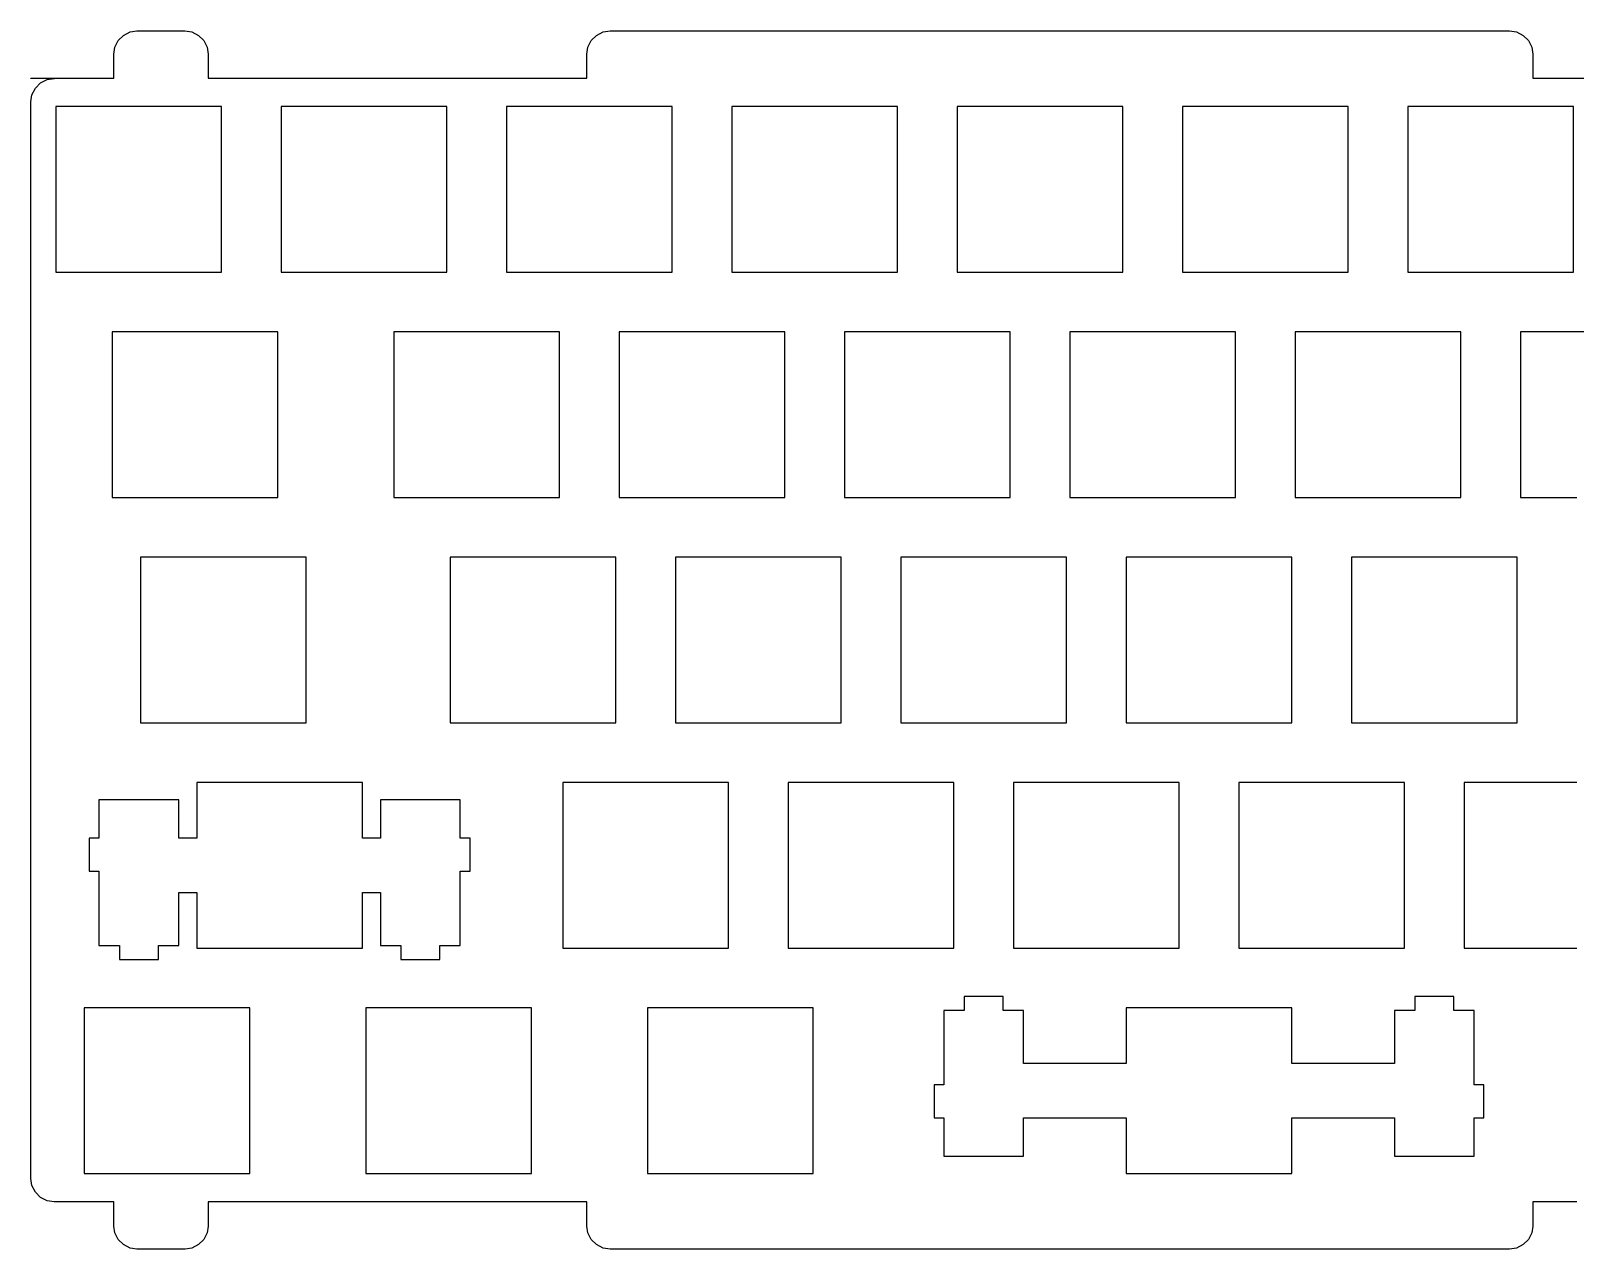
# Model space of a CAD drawing. Extents: x -41.2 to 44.6, y 16.4 to 45.4.
# Drawn here: x -41.2 to -4.36, y 16.37 to 45.44 of the extents above; entities that cross this region are included whole.
import ezdxf

# ---------------------------------------------------------------- set-up
doc = ezdxf.new("R2010")
doc.units = 0

msp = doc.modelspace()

# ---------------------------------------------------------------- linework, layer by layer
at = {"layer": 'Layer 1'}
for p, q in [((-39.1222, 45.2055), (-38.9966, 45.3311)), ((-38.9966, 45.3311), (-38.8388, 45.4115)), ((-38.8388, 45.4115), (-38.6728, 45.4377)), ((-38.6728, 45.4377), (-38.6638, 45.4377)), ((-38.6638, 45.4377), (-37.5364, 45.4377)), ((-37.5364, 45.4377), (-37.5275, 45.4377)), ((-37.5275, 45.4377), (-37.3611, 45.4112)), ((-37.3611, 45.4112), (-37.2034, 45.3308)), ((-37.2034, 45.3308), (-37.0778, 45.2055)), ((-27.8333, 45.2055), (-27.7077, 45.3308)), ((-27.7077, 45.3308), (-27.5499, 45.4112)), ((-27.5499, 45.4112), (-27.3838, 45.4377)), ((-27.3838, 45.4377), (-27.375, 45.4377)), ((-27.375, 45.4377), (-5.92751, 45.4377)), ((-5.92751, 45.4377), (-5.91866, 45.4377)), ((-5.91866, 45.4377), (-5.75225, 45.4112)), ((-5.75225, 45.4112), (-5.59449, 45.3308)), ((-5.59449, 45.3308), (-5.4689, 45.2055)), ((-39.2289, 44.8817), (-39.2026, 45.0477)), ((-39.2026, 45.0477), (-39.1222, 45.2055)), ((-37.0778, 45.2055), (-36.9973, 45.0474)), ((-36.9973, 45.0474), (-36.9711, 44.8814)), ((-27.94, 44.8814), (-27.9137, 45.0474)), ((-27.9137, 45.0474), (-27.8333, 45.2055)), ((-5.4689, 45.2055), (-5.38846, 45.0474)), ((-5.38846, 45.0474), (-5.36222, 44.8814)), ((-39.2289, 44.8727), (-39.2289, 44.8817)), ((-39.2289, 44.8724), (-39.2289, 44.8727)), ((-39.2289, 44.3088), (-39.2289, 44.8724)), ((-36.9711, 44.8814), (-36.9711, 44.8724)), ((-36.9711, 44.8724), (-36.9711, 44.3088)), ((-27.94, 44.8724), (-27.94, 44.8814)), ((-27.94, 44.3088), (-27.94, 44.8724)), ((-5.36222, 44.8814), (-5.36222, 44.8724)), ((-5.36222, 44.8724), (-5.36222, 44.3088)), ((-41.2044, 44.304), (-41.2044, 44.3088)), ((-41.2044, 44.3088), (-40.6394, 44.3088)), ((-40.6447, 44.304), (-41.2044, 44.304)), ((-40.9721, 44.1965), (-40.8144, 44.277)), ((-40.8144, 44.277), (-40.6447, 44.304)), ((-40.6394, 44.3088), (-39.2289, 44.3088)), ((-36.9711, 44.3088), (-36.6541, 44.3088)), ((-36.6541, 44.3088), (-35.3102, 44.3088)), ((-35.3102, 44.3088), (-35.2289, 44.3088)), ((-35.2289, 44.3088), (-31.2778, 44.3088)), ((-31.2778, 44.3088), (-29.8526, 44.3088)), ((-29.8526, 44.3088), (-27.94, 44.3088)), ((-5.36222, 44.3088), (-4.39561, 44.3088)), ((-4.39561, 44.3088), (-2.97039, 44.3088)), ((-41.2044, 43.7471), (-41.1782, 43.9135)), ((-41.1782, 43.9135), (-41.0977, 44.0712)), ((-41.0977, 44.0712), (-40.9721, 44.1965)), ((-41.2044, 43.7436), (-41.2044, 43.7471)), ((-41.2044, 18.0628), (-41.2044, 43.7436)), ((-39.2289, 43.6321), (-40.6053, 43.6321)), ((-40.6053, 43.6321), (-40.6053, 39.681)), ((-36.9711, 43.6321), (-39.2289, 43.6321)), ((-36.6541, 43.6321), (-36.9711, 43.6321)), ((-36.6541, 39.681), (-36.6541, 43.6321)), ((-31.2778, 43.6321), (-35.2289, 43.6321)), ((-35.2289, 43.6321), (-35.2289, 39.681)), ((-31.2778, 39.681), (-31.2778, 43.6321)), ((-27.94, 43.6321), (-29.8526, 43.6321)), ((-29.8526, 43.6321), (-29.8526, 39.681)), ((-25.9015, 43.6321), (-27.94, 43.6321)), ((-25.9015, 39.681), (-25.9015, 43.6321)), ((-20.5249, 43.6321), (-24.4763, 43.6321)), ((-24.4763, 43.6321), (-24.4763, 39.681)), ((-20.5249, 39.681), (-20.5249, 43.6321)), ((-15.1485, 43.6321), (-19.0997, 43.6321)), ((-19.0997, 43.6321), (-19.0997, 39.681)), ((-15.1485, 39.681), (-15.1485, 43.6321)), ((-9.77222, 43.6321), (-13.7233, 43.6321)), ((-13.7233, 43.6321), (-13.7233, 39.681)), ((-9.77222, 39.681), (-9.77222, 43.6321)), ((-9.77222, 43.6321), (-9.77222, 43.6321)), ((-5.36222, 43.6321), (-8.347, 43.6321)), ((-8.347, 43.6321), (-8.347, 39.681)), ((-4.39561, 43.6321), (-5.36222, 43.6321)), ((-4.39561, 39.681), (-4.39561, 43.6321)), ((-40.6053, 39.681), (-39.9333, 39.681)), ((-39.9333, 39.681), (-39.8133, 39.681)), ((-39.8133, 39.681), (-39.5805, 39.681)), ((-39.5805, 39.681), (-39.2613, 39.681)), ((-39.2613, 39.681), (-39.2289, 39.681)), ((-39.2289, 39.681), (-36.9711, 39.681)), ((-36.9711, 39.681), (-36.6541, 39.681)), ((-35.2289, 39.681), (-34.638, 39.681)), ((-34.638, 39.681), (-33.294, 39.681)), ((-33.294, 39.681), (-32.8636, 39.681)), ((-32.8636, 39.681), (-32.5408, 39.681)), ((-32.5408, 39.681), (-31.2778, 39.681)), ((-29.8526, 39.681), (-28.5897, 39.681)), ((-28.5897, 39.681), (-27.94, 39.681)), ((-27.94, 39.681), (-27.2454, 39.681)), ((-27.2454, 39.681), (-27.1644, 39.681)), ((-27.1644, 39.681), (-25.9015, 39.681)), ((-24.4763, 39.681), (-23.213, 39.681)), ((-23.213, 39.681), (-22.5411, 39.681)), ((-22.5411, 39.681), (-21.8691, 39.681)), ((-21.8691, 39.681), (-21.7878, 39.681)), ((-21.7878, 39.681), (-20.5249, 39.681)), ((-19.0997, 39.681), (-17.8367, 39.681)), ((-17.8367, 39.681), (-17.5158, 39.681)), ((-17.5158, 39.681), (-16.4928, 39.681)), ((-16.4928, 39.681), (-16.4115, 39.681)), ((-16.4115, 39.681), (-15.1485, 39.681)), ((-13.7233, 39.681), (-12.4604, 39.681)), ((-12.4604, 39.681), (-11.1162, 39.681)), ((-11.1162, 39.681), (-11.0352, 39.681)), ((-11.0352, 39.681), (-9.77222, 39.681)), ((-8.347, 39.681), (-7.08405, 39.681)), ((-7.08405, 39.681), (-6.76289, 39.681)), ((-6.76289, 39.681), (-6.53005, 39.681)), ((-6.53005, 39.681), (-5.73983, 39.681)), ((-5.73983, 39.681), (-5.65855, 39.681)), ((-5.65855, 39.681), (-5.36222, 39.681)), ((-5.36222, 39.681), (-4.39561, 39.681)), ((-39.2289, 38.2555), (-39.2613, 38.2555)), ((-39.2613, 38.2555), (-39.2613, 34.3044)), ((-36.9711, 38.2555), (-39.2289, 38.2555)), ((-36.6541, 38.2555), (-36.9711, 38.2555)), ((-35.3102, 38.2555), (-36.6541, 38.2555)), ((-35.3102, 34.3044), (-35.3102, 38.2555)), ((-31.2778, 38.2555), (-32.5408, 38.2555)), ((-32.5408, 38.2555), (-32.5408, 34.3044)), ((-29.8526, 38.2555), (-31.2778, 38.2555)), ((-28.5897, 38.2555), (-29.8526, 38.2555)), ((-28.5897, 34.3044), (-28.5897, 38.2555)), ((-25.9015, 38.2555), (-27.1644, 38.2555)), ((-27.1644, 38.2555), (-27.1644, 34.3044)), ((-24.4763, 38.2555), (-25.9015, 38.2555)), ((-23.213, 38.2555), (-24.4763, 38.2555)), ((-23.213, 34.3044), (-23.213, 38.2555)), ((-20.5249, 38.2555), (-21.7878, 38.2555)), ((-21.7878, 38.2555), (-21.7878, 34.3044)), ((-19.0997, 38.2555), (-20.5249, 38.2555)), ((-17.8367, 38.2555), (-19.0997, 38.2555)), ((-17.8367, 34.3044), (-17.8367, 38.2555)), ((-15.1485, 38.2555), (-16.4115, 38.2555)), ((-16.4115, 38.2555), (-16.4115, 34.3044)), ((-13.7233, 38.2555), (-15.1485, 38.2555)), ((-12.4604, 38.2555), (-13.7233, 38.2555)), ((-12.4604, 34.3044), (-12.4604, 38.2555)), ((-9.77222, 38.2555), (-11.0352, 38.2555)), ((-11.0352, 38.2555), (-11.0352, 34.3044)), ((-8.347, 38.2555), (-9.77222, 38.2555)), ((-7.08405, 38.2555), (-8.347, 38.2555)), ((-7.08405, 34.3044), (-7.08405, 38.2555)), ((-5.36222, 38.2555), (-5.65855, 38.2555)), ((-5.65855, 38.2555), (-5.65855, 34.3044)), ((-4.39561, 38.2555), (-5.36222, 38.2555)), ((-2.97039, 38.2555), (-4.39561, 38.2555)), ((-39.2613, 34.3044), (-39.2289, 34.3044)), ((-39.2289, 34.3044), (-38.5891, 34.3044)), ((-38.5891, 34.3044), (-37.6755, 34.3044)), ((-37.6755, 34.3044), (-37.2451, 34.3044)), ((-37.2451, 34.3044), (-36.9711, 34.3044)), ((-36.9711, 34.3044), (-36.6541, 34.3044)), ((-36.6541, 34.3044), (-35.3102, 34.3044)), ((-32.5408, 34.3044), (-31.2778, 34.3044)), ((-31.2778, 34.3044), (-31.1965, 34.3044)), ((-31.1965, 34.3044), (-30.9586, 34.3044)), ((-30.9586, 34.3044), (-30.7258, 34.3044)), ((-30.7258, 34.3044), (-29.8526, 34.3044)), ((-29.8526, 34.3044), (-29.2616, 34.3044)), ((-29.2616, 34.3044), (-28.5897, 34.3044)), ((-27.1644, 34.3044), (-26.4925, 34.3044)), ((-26.4925, 34.3044), (-25.9015, 34.3044)), ((-25.9015, 34.3044), (-25.8202, 34.3044)), ((-25.8202, 34.3044), (-24.4763, 34.3044)), ((-24.4763, 34.3044), (-23.213, 34.3044)), ((-21.7878, 34.3044), (-20.5249, 34.3044)), ((-20.5249, 34.3044), (-20.4439, 34.3044)), ((-20.4439, 34.3044), (-19.6537, 34.3044)), ((-19.6537, 34.3044), (-19.4208, 34.3044)), ((-19.4208, 34.3044), (-19.0997, 34.3044)), ((-19.0997, 34.3044), (-18.934, 34.3044)), ((-18.934, 34.3044), (-18.0027, 34.3044)), ((-18.0027, 34.3044), (-17.8367, 34.3044)), ((-16.4115, 34.3044), (-15.1485, 34.3044)), ((-15.1485, 34.3044), (-15.0673, 34.3044)), ((-15.0673, 34.3044), (-13.7233, 34.3044)), ((-13.7233, 34.3044), (-12.4604, 34.3044)), ((-11.0352, 34.3044), (-9.77222, 34.3044)), ((-9.77222, 34.3044), (-9.69094, 34.3044)), ((-9.69094, 34.3044), (-8.66788, 34.3044)), ((-8.66788, 34.3044), (-8.347, 34.3044)), ((-8.347, 34.3044), (-8.18105, 34.3044)), ((-8.18105, 34.3044), (-7.24972, 34.3044)), ((-7.24972, 34.3044), (-7.08405, 34.3044)), ((-5.65855, 34.3044), (-5.36222, 34.3044)), ((-5.36222, 34.3044), (-4.39561, 34.3044)), ((-4.39561, 34.3044), (-4.31461, 34.3044)), ((-37.6755, 32.8789), (-38.5891, 32.8789)), ((-38.5891, 32.8789), (-38.5891, 28.9277)), ((-37.2451, 32.8789), (-37.6755, 32.8789)), ((-36.9711, 32.8789), (-37.2451, 32.8789)), ((-36.6541, 32.8789), (-36.9711, 32.8789)), ((-35.3102, 32.8789), (-36.6541, 32.8789)), ((-35.2289, 32.8789), (-35.3102, 32.8789)), ((-34.638, 32.8789), (-35.2289, 32.8789)), ((-34.638, 28.9277), (-34.638, 32.8789)), ((-30.9586, 32.8789), (-31.1965, 32.8789)), ((-31.1965, 32.8789), (-31.1965, 28.9277)), ((-30.7258, 32.8789), (-30.9586, 32.8789)), ((-29.8526, 32.8789), (-30.7258, 32.8789)), ((-29.2616, 32.8789), (-29.8526, 32.8789)), ((-28.5897, 32.8789), (-29.2616, 32.8789)), ((-27.94, 32.8789), (-28.5897, 32.8789)), ((-27.2454, 32.8789), (-27.94, 32.8789)), ((-27.2454, 28.9277), (-27.2454, 32.8789)), ((-24.4763, 32.8789), (-25.8202, 32.8789)), ((-25.8202, 32.8789), (-25.8202, 28.9277)), ((-23.213, 32.8789), (-24.4763, 32.8789)), ((-22.5411, 32.8789), (-23.213, 32.8789)), ((-21.8691, 32.8789), (-22.5411, 32.8789)), ((-21.8691, 28.9277), (-21.8691, 32.8789)), ((-19.6537, 32.8789), (-20.4439, 32.8789)), ((-20.4439, 32.8789), (-20.4439, 28.9277)), ((-19.4208, 32.8789), (-19.6537, 32.8789)), ((-19.0997, 32.8789), (-19.4208, 32.8789)), ((-18.934, 32.8789), (-19.0997, 32.8789)), ((-18.0027, 32.8789), (-18.934, 32.8789)), ((-17.8367, 32.8789), (-18.0027, 32.8789)), ((-17.5158, 32.8789), (-17.8367, 32.8789)), ((-16.4928, 32.8789), (-17.5158, 32.8789)), ((-16.4928, 28.9277), (-16.4928, 32.8789)), ((-13.7233, 32.8789), (-15.0673, 32.8789)), ((-15.0673, 32.8789), (-15.0673, 28.9277)), ((-12.4604, 32.8789), (-13.7233, 32.8789)), ((-11.1162, 32.8789), (-12.4604, 32.8789)), ((-11.1162, 28.9277), (-11.1162, 32.8789)), ((-8.66788, 32.8789), (-9.69094, 32.8789)), ((-9.69094, 32.8789), (-9.69094, 28.9277)), ((-8.347, 32.8789), (-8.66788, 32.8789)), ((-8.18105, 32.8789), (-8.347, 32.8789)), ((-7.24972, 32.8789), (-8.18105, 32.8789)), ((-7.08405, 32.8789), (-7.24972, 32.8789)), ((-6.76289, 32.8789), (-7.08405, 32.8789)), ((-6.53005, 32.8789), (-6.76289, 32.8789)), ((-5.73983, 32.8789), (-6.53005, 32.8789)), ((-5.73983, 28.9277), (-5.73983, 32.8789)), ((-38.5891, 28.9277), (-37.6755, 28.9277)), ((-37.6755, 28.9277), (-37.2451, 28.9277)), ((-37.2451, 28.9277), (-36.9711, 28.9277)), ((-36.9711, 28.9277), (-36.6541, 28.9277)), ((-36.6541, 28.9277), (-35.3102, 28.9277)), ((-35.3102, 28.9277), (-35.2289, 28.9277)), ((-35.2289, 28.9277), (-34.638, 28.9277)), ((-31.1965, 28.9277), (-30.9586, 28.9277)), ((-30.9586, 28.9277), (-30.7258, 28.9277)), ((-30.7258, 28.9277), (-29.8526, 28.9277)), ((-29.8526, 28.9277), (-29.2616, 28.9277)), ((-29.2616, 28.9277), (-28.5897, 28.9277)), ((-28.5897, 28.9277), (-28.5084, 28.9277)), ((-28.5084, 28.9277), (-27.94, 28.9277)), ((-27.94, 28.9277), (-27.2454, 28.9277)), ((-25.8202, 28.9277), (-24.5573, 28.9277)), ((-24.5573, 28.9277), (-24.4763, 28.9277)), ((-24.4763, 28.9277), (-23.213, 28.9277)), ((-23.213, 28.9277), (-23.132, 28.9277)), ((-23.132, 28.9277), (-22.5411, 28.9277)), ((-22.5411, 28.9277), (-21.8691, 28.9277)), ((-20.4439, 28.9277), (-19.6537, 28.9277)), ((-19.6537, 28.9277), (-19.4208, 28.9277)), ((-19.4208, 28.9277), (-19.1809, 28.9277)), ((-19.1809, 28.9277), (-19.0997, 28.9277)), ((-19.0997, 28.9277), (-18.934, 28.9277)), ((-18.934, 28.9277), (-18.0027, 28.9277)), ((-18.0027, 28.9277), (-17.8367, 28.9277)), ((-17.8367, 28.9277), (-17.7557, 28.9277)), ((-17.7557, 28.9277), (-17.5158, 28.9277)), ((-17.5158, 28.9277), (-16.4928, 28.9277)), ((-15.0673, 28.9277), (-13.8043, 28.9277)), ((-13.8043, 28.9277), (-13.7233, 28.9277)), ((-13.7233, 28.9277), (-12.4604, 28.9277)), ((-12.4604, 28.9277), (-12.3791, 28.9277)), ((-12.3791, 28.9277), (-11.1162, 28.9277)), ((-9.69094, 28.9277), (-8.66788, 28.9277)), ((-8.66788, 28.9277), (-8.428, 28.9277)), ((-8.428, 28.9277), (-8.347, 28.9277)), ((-8.347, 28.9277), (-8.18105, 28.9277)), ((-8.18105, 28.9277), (-7.24972, 28.9277)), ((-7.24972, 28.9277), (-7.08405, 28.9277)), ((-7.08405, 28.9277), (-7.00277, 28.9277)), ((-7.00277, 28.9277), (-6.76289, 28.9277)), ((-6.76289, 28.9277), (-6.53005, 28.9277)), ((-6.53005, 28.9277), (-5.73983, 28.9277)), ((-36.9711, 27.5022), (-37.2451, 27.5022)), ((-37.2451, 27.5022), (-37.2451, 26.1758)), ((-36.6541, 27.5022), (-36.9711, 27.5022)), ((-35.3102, 27.5022), (-36.6541, 27.5022)), ((-35.2289, 27.5022), (-35.3102, 27.5022)), ((-34.638, 27.5022), (-35.2289, 27.5022)), ((-33.294, 27.5022), (-34.638, 27.5022)), ((-33.294, 26.1758), (-33.294, 27.5022)), ((-27.94, 27.5022), (-28.5084, 27.5022)), ((-28.5084, 27.5022), (-28.5084, 23.5511)), ((-27.2454, 27.5022), (-27.94, 27.5022)), ((-27.1644, 27.5022), (-27.2454, 27.5022)), ((-26.4925, 27.5022), (-27.1644, 27.5022)), ((-25.9015, 27.5022), (-26.4925, 27.5022)), ((-25.8202, 27.5022), (-25.9015, 27.5022)), ((-24.5573, 27.5022), (-25.8202, 27.5022)), ((-24.5573, 23.5511), (-24.5573, 27.5022)), ((-22.5411, 27.5022), (-23.132, 27.5022)), ((-23.132, 27.5022), (-23.132, 23.5511)), ((-21.8691, 27.5022), (-22.5411, 27.5022)), ((-21.7878, 27.5022), (-21.8691, 27.5022)), ((-20.5249, 27.5022), (-21.7878, 27.5022)), ((-20.4439, 27.5022), (-20.5249, 27.5022)), ((-19.6537, 27.5022), (-20.4439, 27.5022)), ((-19.4208, 27.5022), (-19.6537, 27.5022)), ((-19.1809, 27.5022), (-19.4208, 27.5022)), ((-19.1809, 23.5511), (-19.1809, 27.5022)), ((-17.5158, 27.5022), (-17.7557, 27.5022)), ((-17.7557, 27.5022), (-17.7557, 23.5511)), ((-16.4928, 27.5022), (-17.5158, 27.5022)), ((-16.4115, 27.5022), (-16.4928, 27.5022)), ((-15.1485, 27.5022), (-16.4115, 27.5022)), ((-15.0673, 27.5022), (-15.1485, 27.5022)), ((-13.8043, 27.5022), (-15.0673, 27.5022)), ((-13.8043, 23.5511), (-13.8043, 27.5022)), ((-11.1162, 27.5022), (-12.3791, 27.5022)), ((-12.3791, 27.5022), (-12.3791, 23.5511)), ((-11.0352, 27.5022), (-11.1162, 27.5022)), ((-9.77222, 27.5022), (-11.0352, 27.5022)), ((-9.69094, 27.5022), (-9.77222, 27.5022)), ((-8.66788, 27.5022), (-9.69094, 27.5022)), ((-8.428, 27.5022), (-8.66788, 27.5022)), ((-8.428, 23.5511), (-8.428, 27.5022)), ((-6.76289, 27.5022), (-7.00277, 27.5022)), ((-7.00277, 27.5022), (-7.00277, 23.5511)), ((-6.53005, 27.5022), (-6.76289, 27.5022)), ((-5.73983, 27.5022), (-6.53005, 27.5022)), ((-5.65855, 27.5022), (-5.73983, 27.5022)), ((-5.36222, 27.5022), (-5.65855, 27.5022)), ((-4.39561, 27.5022), (-5.36222, 27.5022)), ((-4.31461, 27.5022), (-4.39561, 27.5022)), ((-39.2613, 27.0874), (-39.5805, 27.0874)), ((-39.5805, 27.0874), (-39.5805, 26.1758)), ((-39.2289, 27.0874), (-39.2613, 27.0874)), ((-38.5891, 27.0874), (-39.2289, 27.0874)), ((-37.6755, 27.0874), (-38.5891, 27.0874)), ((-37.6755, 26.1758), (-37.6755, 27.0874)), ((-32.5408, 27.0874), (-32.8636, 27.0874)), ((-32.8636, 27.0874), (-32.8636, 26.1758)), ((-31.2778, 27.0874), (-32.5408, 27.0874)), ((-31.1965, 27.0874), (-31.2778, 27.0874)), ((-30.9586, 27.0874), (-31.1965, 27.0874)), ((-30.9586, 26.1758), (-30.9586, 27.0874)), ((-39.5805, 26.1758), (-39.8133, 26.1758)), ((-39.8133, 26.1758), (-39.8133, 25.3898)), ((-37.2451, 26.1758), (-37.6755, 26.1758)), ((-32.8636, 26.1758), (-33.294, 26.1758)), ((-30.7258, 26.1758), (-30.9586, 26.1758)), ((-30.7258, 25.3898), (-30.7258, 26.1758)), ((-39.8133, 25.3898), (-39.5805, 25.3898)), ((-39.5805, 25.3898), (-39.5805, 23.616)), ((-30.9586, 23.616), (-30.9586, 25.3898)), ((-30.9586, 25.3898), (-30.7258, 25.3898)), ((-37.6755, 23.616), (-37.6755, 24.8776)), ((-37.6755, 24.8776), (-37.2451, 24.8776)), ((-37.2451, 24.8776), (-37.2451, 23.5511)), ((-33.294, 23.5511), (-33.294, 24.8776)), ((-33.294, 24.8776), (-33.213, 24.8776)), ((-33.213, 24.8776), (-32.8636, 24.8776)), ((-32.8636, 24.8776), (-32.8636, 23.616)), ((-39.5805, 23.616), (-39.2613, 23.616)), ((-39.2613, 23.616), (-39.2289, 23.616)), ((-39.2289, 23.616), (-39.0937, 23.616)), ((-39.0937, 23.616), (-39.0937, 23.2771)), ((-38.1623, 23.2771), (-38.1623, 23.616)), ((-38.1623, 23.616), (-37.6755, 23.616)), ((-32.8636, 23.616), (-32.5408, 23.616)), ((-32.5408, 23.616), (-32.3768, 23.616)), ((-32.3768, 23.616), (-32.3768, 23.2771)), ((-31.4455, 23.2771), (-31.4455, 23.616)), ((-31.4455, 23.616), (-31.2778, 23.616)), ((-31.2778, 23.616), (-30.9586, 23.616)), ((-39.0937, 23.2771), (-38.1623, 23.2771)), ((-37.2451, 23.5511), (-36.9711, 23.5511)), ((-36.9711, 23.5511), (-36.6541, 23.5511)), ((-36.6541, 23.5511), (-35.9822, 23.5511)), ((-35.9822, 23.5511), (-35.3102, 23.5511)), ((-35.3102, 23.5511), (-35.2289, 23.5511)), ((-35.2289, 23.5511), (-33.294, 23.5511)), ((-32.3768, 23.2771), (-31.4455, 23.2771)), ((-28.5084, 23.5511), (-27.94, 23.5511)), ((-27.94, 23.5511), (-27.2454, 23.5511)), ((-27.2454, 23.5511), (-27.1644, 23.5511)), ((-27.1644, 23.5511), (-26.4925, 23.5511)), ((-26.4925, 23.5511), (-25.9015, 23.5511)), ((-25.9015, 23.5511), (-25.8202, 23.5511)), ((-25.8202, 23.5511), (-24.5573, 23.5511)), ((-23.132, 23.5511), (-22.5411, 23.5511)), ((-22.5411, 23.5511), (-21.8691, 23.5511)), ((-21.8691, 23.5511), (-21.7878, 23.5511)), ((-21.7878, 23.5511), (-20.5249, 23.5511)), ((-20.5249, 23.5511), (-20.4439, 23.5511)), ((-20.4439, 23.5511), (-19.6537, 23.5511)), ((-19.6537, 23.5511), (-19.4208, 23.5511)), ((-19.4208, 23.5511), (-19.1809, 23.5511)), ((-17.7557, 23.5511), (-17.5158, 23.5511)), ((-17.5158, 23.5511), (-16.4928, 23.5511)), ((-16.4928, 23.5511), (-16.4115, 23.5511)), ((-16.4115, 23.5511), (-15.1485, 23.5511)), ((-15.1485, 23.5511), (-15.0673, 23.5511)), ((-15.0673, 23.5511), (-13.8043, 23.5511)), ((-12.3791, 23.5511), (-11.1162, 23.5511)), ((-11.1162, 23.5511), (-11.0352, 23.5511)), ((-11.0352, 23.5511), (-9.77222, 23.5511)), ((-9.77222, 23.5511), (-9.69094, 23.5511)), ((-9.69094, 23.5511), (-8.66788, 23.5511)), ((-8.66788, 23.5511), (-8.428, 23.5511)), ((-7.00277, 23.5511), (-6.76289, 23.5511)), ((-6.76289, 23.5511), (-6.53005, 23.5511)), ((-6.53005, 23.5511), (-5.73983, 23.5511)), ((-5.73983, 23.5511), (-5.65855, 23.5511)), ((-5.65855, 23.5511), (-5.36222, 23.5511)), ((-5.36222, 23.5511), (-4.39561, 23.5511)), ((-4.39561, 23.5511), (-4.31461, 23.5511)), ((-39.8133, 22.1256), (-39.9333, 22.1256)), ((-39.9333, 22.1256), (-39.9333, 18.1742)), ((-39.5805, 22.1256), (-39.8133, 22.1256)), ((-39.2613, 22.1256), (-39.5805, 22.1256)), ((-39.2289, 22.1256), (-39.2613, 22.1256)), ((-39.0937, 22.1256), (-39.2289, 22.1256)), ((-38.1623, 22.1256), (-39.0937, 22.1256)), ((-37.6755, 22.1256), (-38.1623, 22.1256)), ((-37.2451, 22.1256), (-37.6755, 22.1256)), ((-36.9711, 22.1256), (-37.2451, 22.1256)), ((-36.6541, 22.1256), (-36.9711, 22.1256)), ((-35.9822, 22.1256), (-36.6541, 22.1256)), ((-35.9822, 18.1742), (-35.9822, 22.1256)), ((-32.8636, 22.1256), (-33.213, 22.1256)), ((-33.213, 22.1256), (-33.213, 18.1742)), ((-32.5408, 22.1256), (-32.8636, 22.1256)), ((-32.3768, 22.1256), (-32.5408, 22.1256)), ((-31.4455, 22.1256), (-32.3768, 22.1256)), ((-31.2778, 22.1256), (-31.4455, 22.1256)), ((-30.9586, 22.1256), (-31.2778, 22.1256)), ((-30.7258, 22.1256), (-30.9586, 22.1256)), ((-29.8526, 22.1256), (-30.7258, 22.1256)), ((-29.2616, 22.1256), (-29.8526, 22.1256)), ((-29.2616, 18.1742), (-29.2616, 22.1256)), ((-25.9015, 22.1256), (-26.4925, 22.1256)), ((-26.4925, 22.1256), (-26.4925, 18.1742)), ((-25.8202, 22.1256), (-25.9015, 22.1256)), ((-24.5573, 22.1256), (-25.8202, 22.1256)), ((-24.4763, 22.1256), (-24.5573, 22.1256)), ((-23.213, 22.1256), (-24.4763, 22.1256)), ((-23.132, 22.1256), (-23.213, 22.1256)), ((-22.5411, 22.1256), (-23.132, 22.1256)), ((-22.5411, 18.1742), (-22.5411, 22.1256)), ((-18.0027, 22.3994), (-18.934, 22.3994)), ((-18.934, 22.3994), (-18.934, 22.0607)), ((-18.0027, 22.0607), (-18.0027, 22.3994)), ((-13.8043, 22.1256), (-15.0673, 22.1256)), ((-15.0673, 22.1256), (-15.0673, 20.7992)), ((-13.7233, 22.1256), (-13.8043, 22.1256)), ((-12.4604, 22.1256), (-13.7233, 22.1256)), ((-12.3791, 22.1256), (-12.4604, 22.1256)), ((-11.1162, 22.1256), (-12.3791, 22.1256)), ((-11.1162, 20.7992), (-11.1162, 22.1256)), ((-7.24972, 22.3994), (-8.18105, 22.3994)), ((-8.18105, 22.3994), (-8.18105, 22.0607)), ((-7.24972, 22.0607), (-7.24972, 22.3994)), ((-19.1809, 22.0607), (-19.4208, 22.0607)), ((-19.4208, 22.0607), (-19.4208, 20.287)), ((-19.0997, 22.0607), (-19.1809, 22.0607)), ((-18.934, 22.0607), (-19.0997, 22.0607)), ((-17.8367, 22.0607), (-18.0027, 22.0607)), ((-17.7557, 22.0607), (-17.8367, 22.0607)), ((-17.5158, 22.0607), (-17.7557, 22.0607)), ((-17.5158, 20.7992), (-17.5158, 22.0607)), ((-8.428, 22.0607), (-8.66788, 22.0607)), ((-8.66788, 22.0607), (-8.66788, 20.7992)), ((-8.347, 22.0607), (-8.428, 22.0607)), ((-8.18105, 22.0607), (-8.347, 22.0607)), ((-7.08405, 22.0607), (-7.24972, 22.0607)), ((-7.00277, 22.0607), (-7.08405, 22.0607)), ((-6.76289, 22.0607), (-7.00277, 22.0607)), ((-6.76289, 20.287), (-6.76289, 22.0607)), ((-16.4928, 20.7992), (-17.5158, 20.7992)), ((-16.4115, 20.7992), (-16.4928, 20.7992)), ((-15.1485, 20.7992), (-16.4115, 20.7992)), ((-15.0673, 20.7992), (-15.1485, 20.7992)), ((-11.0352, 20.7992), (-11.1162, 20.7992)), ((-9.77222, 20.7992), (-11.0352, 20.7992)), ((-9.69094, 20.7992), (-9.77222, 20.7992)), ((-8.66788, 20.7992), (-9.69094, 20.7992)), ((-19.4208, 20.287), (-19.6537, 20.287)), ((-19.6537, 20.287), (-19.6537, 19.501)), ((-6.53005, 20.287), (-6.76289, 20.287)), ((-6.53005, 19.501), (-6.53005, 20.287)), ((-19.6537, 19.501), (-19.4208, 19.501)), ((-19.4208, 19.501), (-19.4208, 18.5894)), ((-17.5158, 18.5894), (-17.5158, 19.501)), ((-17.5158, 19.501), (-16.4115, 19.501)), ((-16.4115, 19.501), (-15.1485, 19.501)), ((-15.1485, 19.501), (-15.0673, 19.501)), ((-15.0673, 19.501), (-15.0673, 18.1742)), ((-11.1162, 18.1742), (-11.1162, 19.501)), ((-11.1162, 19.501), (-11.0352, 19.501)), ((-11.0352, 19.501), (-9.77222, 19.501)), ((-9.77222, 19.501), (-8.66788, 19.501)), ((-8.66788, 19.501), (-8.66788, 18.5894)), ((-6.76289, 18.5894), (-6.76289, 19.501)), ((-6.76289, 19.501), (-6.53005, 19.501)), ((-19.4208, 18.5894), (-19.0997, 18.5894)), ((-19.0997, 18.5894), (-17.8367, 18.5894)), ((-17.8367, 18.5894), (-17.5158, 18.5894)), ((-8.66788, 18.5894), (-8.347, 18.5894)), ((-8.347, 18.5894), (-7.08405, 18.5894)), ((-7.08405, 18.5894), (-6.76289, 18.5894)), ((-41.2044, 18.0538), (-41.2044, 18.0628)), ((-39.9333, 18.1742), (-39.8133, 18.1742)), ((-39.8133, 18.1742), (-39.5805, 18.1742)), ((-39.5805, 18.1742), (-39.2613, 18.1742)), ((-39.2613, 18.1742), (-39.2289, 18.1742)), ((-39.2289, 18.1742), (-39.0937, 18.1742)), ((-39.0937, 18.1742), (-38.1623, 18.1742)), ((-38.1623, 18.1742), (-37.6755, 18.1742)), ((-37.6755, 18.1742), (-37.2451, 18.1742)), ((-37.2451, 18.1742), (-36.9711, 18.1742)), ((-36.9711, 18.1742), (-36.6541, 18.1742)), ((-36.6541, 18.1742), (-35.9822, 18.1742)), ((-33.213, 18.1742), (-32.8636, 18.1742)), ((-32.8636, 18.1742), (-32.5408, 18.1742)), ((-32.5408, 18.1742), (-32.3768, 18.1742)), ((-32.3768, 18.1742), (-31.4455, 18.1742)), ((-31.4455, 18.1742), (-31.2778, 18.1742)), ((-31.2778, 18.1742), (-30.9586, 18.1742)), ((-30.9586, 18.1742), (-30.7258, 18.1742)), ((-30.7258, 18.1742), (-29.8526, 18.1742)), ((-29.8526, 18.1742), (-29.2616, 18.1742)), ((-26.4925, 18.1742), (-25.9015, 18.1742)), ((-25.9015, 18.1742), (-24.4763, 18.1742)), ((-24.4763, 18.1742), (-23.213, 18.1742)), ((-23.213, 18.1742), (-22.5411, 18.1742)), ((-15.0673, 18.1742), (-13.7233, 18.1742)), ((-13.7233, 18.1742), (-12.4604, 18.1742)), ((-12.4604, 18.1742), (-11.1162, 18.1742)), ((-41.1782, 17.8878), (-41.2044, 18.0538)), ((-41.0977, 17.7297), (-41.1782, 17.8878)), ((-40.9721, 17.6044), (-41.0977, 17.7297)), ((-40.8144, 17.524), (-40.9721, 17.6044)), ((-40.65, 17.4978), (-40.8144, 17.524)), ((-40.6394, 17.4978), (-40.65, 17.4978)), ((-39.2289, 17.4978), (-40.6394, 17.4978)), ((-39.2289, 16.9339), (-39.2289, 17.4978)), ((-36.6541, 17.4978), (-36.9711, 17.4978)), ((-36.9711, 17.4978), (-36.9711, 16.9339)), ((-35.9822, 17.4978), (-36.6541, 17.4978)), ((-35.3102, 17.4978), (-35.9822, 17.4978)), ((-35.2289, 17.4978), (-35.3102, 17.4978)), ((-33.294, 17.4978), (-35.2289, 17.4978)), ((-33.213, 17.4978), (-33.294, 17.4978)), ((-32.8636, 17.4978), (-33.213, 17.4978)), ((-32.5408, 17.4978), (-32.8636, 17.4978)), ((-32.3768, 17.4978), (-32.5408, 17.4978)), ((-31.4455, 17.4978), (-32.3768, 17.4978)), ((-31.2778, 17.4978), (-31.4455, 17.4978)), ((-30.9586, 17.4978), (-31.2778, 17.4978)), ((-30.7258, 17.4978), (-30.9586, 17.4978)), ((-29.8526, 17.4978), (-30.7258, 17.4978)), ((-29.2616, 17.4978), (-29.8526, 17.4978)), ((-28.5897, 17.4978), (-29.2616, 17.4978)), ((-28.5084, 17.4978), (-28.5897, 17.4978)), ((-27.94, 17.4978), (-28.5084, 17.4978)), ((-27.94, 16.9339), (-27.94, 17.4978)), ((-4.39561, 17.4978), (-5.36222, 17.4978)), ((-5.36222, 17.4978), (-5.36222, 16.9339)), ((-4.31461, 17.4978), (-4.39561, 17.4978)), ((-39.2289, 16.9249), (-39.2289, 16.9339)), ((-39.2277, 16.9175), (-39.2289, 16.9249)), ((-39.2026, 16.7589), (-39.2277, 16.9175)), ((-39.1222, 16.6009), (-39.2026, 16.7589)), ((-38.9966, 16.4755), (-39.1222, 16.6009)), ((-37.0778, 16.6009), (-37.2034, 16.4755)), ((-36.9973, 16.7589), (-37.0778, 16.6009)), ((-36.9723, 16.9175), (-36.9973, 16.7589)), ((-36.9711, 16.9249), (-36.9723, 16.9175)), ((-36.9711, 16.9339), (-36.9711, 16.9249)), ((-27.94, 16.9249), (-27.94, 16.9339)), ((-27.9388, 16.9175), (-27.94, 16.9249)), ((-27.9137, 16.7589), (-27.9388, 16.9175)), ((-27.8333, 16.6011), (-27.9137, 16.7589)), ((-27.7077, 16.4755), (-27.8333, 16.6011)), ((-5.4689, 16.6009), (-5.59449, 16.4755)), ((-5.38846, 16.7589), (-5.4689, 16.6009)), ((-5.36339, 16.9175), (-5.38846, 16.7589)), ((-5.36222, 16.9249), (-5.36339, 16.9175)), ((-5.36222, 16.9339), (-5.36222, 16.9249)), ((-38.8388, 16.3951), (-38.9966, 16.4755)), ((-38.6745, 16.3689), (-38.8388, 16.3951)), ((-38.6638, 16.3689), (-38.6745, 16.3689)), ((-37.5364, 16.3689), (-38.6638, 16.3689)), ((-37.5258, 16.3689), (-37.5364, 16.3689)), ((-37.3611, 16.3951), (-37.5258, 16.3689)), ((-37.2034, 16.4755), (-37.3611, 16.3951)), ((-27.5499, 16.3951), (-27.7077, 16.4755)), ((-27.3839, 16.3689), (-27.5499, 16.3951)), ((-27.375, 16.3689), (-27.3839, 16.3689)), ((-5.92751, 16.3689), (-27.375, 16.3689)), ((-5.91689, 16.3689), (-5.92751, 16.3689)), ((-5.75225, 16.3951), (-5.91689, 16.3689)), ((-5.59449, 16.4755), (-5.75225, 16.3951))]:
    msp.add_line(p, q, dxfattribs=at)

doc.saveas('drawing.dxf')
